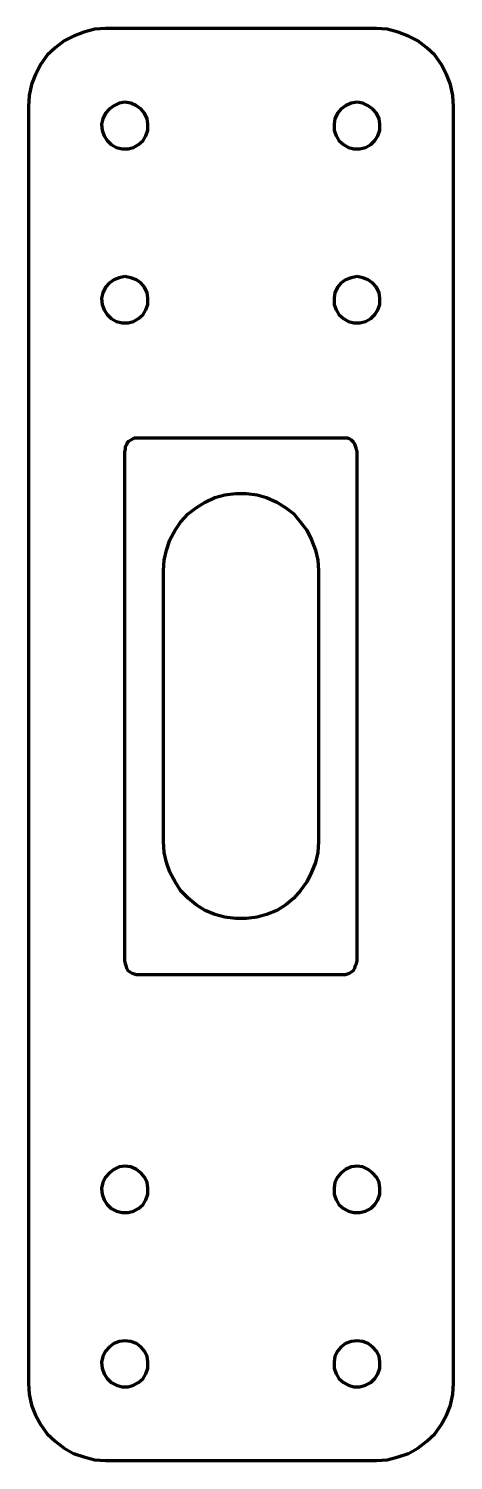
# Model space of a CAD drawing. Header units: millimetres. Extents: x 7 to 117, y -385 to -15.
import ezdxf

# ---------------------------------------------------------------- set-up
doc = ezdxf.new("R2010")
doc.units = ezdxf.units.MM
doc.header["$MEASUREMENT"] = 0
doc.layers.add('Calque 1', color=7, linetype='Continuous', lineweight=0)
doc.layers.add('Calque 2', color=7, linetype='Continuous', lineweight=0)

msp = doc.modelspace()

# ---------------------------------------------------------------- linework, layer by layer
at = {"layer": 'Calque 1', "color": 7, "lineweight": 100}
for points, knots in [([(27.45, -14.78), (27.45, -14.78), (24.63, -14.96), (24.63, -14.96), (24.63, -14.96), (21.8, -15.67), (21.8, -15.67), (21.8, -15.67), (19.15, -16.73), (19.15, -16.73), (19.15, -16.73), (16.68, -17.96), (16.68, -17.96), (16.68, -17.96), (14.39, -19.73), (14.39, -19.73), (14.39, -19.73), (12.27, -21.67), (12.27, -21.67), (12.27, -21.67), (10.68, -23.96), (10.68, -23.96), (10.68, -23.96), (9.27, -26.61), (9.27, -26.61), (9.27, -26.61), (8.21, -29.26), (8.21, -29.26), (8.21, -29.26), (7.68, -32.09), (7.68, -32.09), (7.68, -32.09), (7.5, -34.91), (7.5, -34.91)], [0, 0, 0, 0, 1, 1, 1, 2, 2, 2, 3, 3, 3, 4, 4, 4, 5, 5, 5, 6, 6, 6, 7, 7, 7, 8, 8, 8, 9, 9, 9, 10, 10, 10, 11, 11, 11, 11]), ([(117.5, -34.91), (117.5, -34.91), (117.32, -32.09), (117.32, -32.09), (117.32, -32.09), (116.79, -29.26), (116.79, -29.26), (116.79, -29.26), (115.73, -26.61), (115.73, -26.61), (115.73, -26.61), (114.32, -23.96), (114.32, -23.96), (114.32, -23.96), (112.73, -21.67), (112.73, -21.67), (112.73, -21.67), (110.61, -19.73), (110.61, -19.73), (110.61, -19.73), (108.32, -17.96), (108.32, -17.96), (108.32, -17.96), (105.85, -16.73), (105.85, -16.73), (105.85, -16.73), (103.2, -15.67), (103.2, -15.67), (103.2, -15.67), (100.37, -14.96), (100.37, -14.96), (100.37, -14.96), (97.55, -14.78), (97.55, -14.78)], [0, 0, 0, 0, 1, 1, 1, 2, 2, 2, 3, 3, 3, 4, 4, 4, 5, 5, 5, 6, 6, 6, 7, 7, 7, 8, 8, 8, 9, 9, 9, 10, 10, 10, 11, 11, 11, 11]), ([(32.4, -33.85), (32.4, -33.85), (33.98, -34.03), (33.98, -34.03), (33.98, -34.03), (35.4, -34.73), (35.4, -34.73), (35.4, -34.73), (36.63, -35.62), (36.63, -35.62), (36.63, -35.62), (37.52, -36.68), (37.52, -36.68), (37.52, -36.68), (38.22, -38.09), (38.22, -38.09), (38.22, -38.09), (38.4, -39.5), (38.4, -39.5), (38.4, -39.5), (38.4, -41.09), (38.4, -41.09), (38.4, -41.09), (37.87, -42.5), (37.87, -42.5), (37.87, -42.5), (37.16, -43.74), (37.16, -43.74), (37.16, -43.74), (35.93, -44.8), (35.93, -44.8), (35.93, -44.8), (34.69, -45.51), (34.69, -45.51), (34.69, -45.51), (33.28, -45.86), (33.28, -45.86), (33.28, -45.86), (31.69, -45.86), (31.69, -45.86), (31.69, -45.86), (30.28, -45.51), (30.28, -45.51), (30.28, -45.51), (28.86, -44.8), (28.86, -44.8), (28.86, -44.8), (27.8, -43.74), (27.8, -43.74), (27.8, -43.74), (27.1, -42.5), (27.1, -42.5), (27.1, -42.5), (26.57, -41.09), (26.57, -41.09), (26.57, -41.09), (26.39, -39.5), (26.39, -39.5), (26.39, -39.5), (26.75, -38.09), (26.75, -38.09), (26.75, -38.09), (27.45, -36.68), (27.45, -36.68), (27.45, -36.68), (28.33, -35.62), (28.33, -35.62), (28.33, -35.62), (29.57, -34.73), (29.57, -34.73), (29.57, -34.73), (30.98, -34.03), (30.98, -34.03), (30.98, -34.03), (32.4, -33.85), (32.4, -33.85)], [0, 0, 0, 0, 1, 1, 1, 2, 2, 2, 3, 3, 3, 4, 4, 4, 5, 5, 5, 6, 6, 6, 7, 7, 7, 8, 8, 8, 9, 9, 9, 10, 10, 10, 11, 11, 11, 12, 12, 12, 13, 13, 13, 14, 14, 14, 15, 15, 15, 16, 16, 16, 17, 17, 17, 18, 18, 18, 19, 19, 19, 20, 20, 20, 21, 21, 21, 22, 22, 22, 23, 23, 23, 24, 24, 24, 25, 25, 25, 25]), ([(92.6, -33.85), (92.6, -33.85), (94.02, -34.03), (94.02, -34.03), (94.02, -34.03), (95.43, -34.73), (95.43, -34.73), (95.43, -34.73), (96.67, -35.62), (96.67, -35.62), (96.67, -35.62), (97.55, -36.68), (97.55, -36.68), (97.55, -36.68), (98.25, -38.09), (98.25, -38.09), (98.25, -38.09), (98.43, -39.5), (98.43, -39.5), (98.43, -39.5), (98.43, -41.09), (98.43, -41.09), (98.43, -41.09), (97.9, -42.5), (97.9, -42.5), (97.9, -42.5), (97.2, -43.74), (97.2, -43.74), (97.2, -43.74), (96.14, -44.8), (96.14, -44.8), (96.14, -44.8), (94.72, -45.51), (94.72, -45.51), (94.72, -45.51), (93.31, -45.86), (93.31, -45.86), (93.31, -45.86), (91.72, -45.86), (91.72, -45.86), (91.72, -45.86), (90.31, -45.51), (90.31, -45.51), (90.31, -45.51), (89.07, -44.8), (89.07, -44.8), (89.07, -44.8), (87.84, -43.74), (87.84, -43.74), (87.84, -43.74), (87.13, -42.5), (87.13, -42.5), (87.13, -42.5), (86.6, -41.09), (86.6, -41.09), (86.6, -41.09), (86.6, -39.5), (86.6, -39.5), (86.6, -39.5), (86.78, -38.09), (86.78, -38.09), (86.78, -38.09), (87.48, -36.68), (87.48, -36.68), (87.48, -36.68), (88.37, -35.62), (88.37, -35.62), (88.37, -35.62), (89.6, -34.73), (89.6, -34.73), (89.6, -34.73), (91.02, -34.03), (91.02, -34.03), (91.02, -34.03), (92.6, -33.85), (92.6, -33.85)], [0, 0, 0, 0, 1, 1, 1, 2, 2, 2, 3, 3, 3, 4, 4, 4, 5, 5, 5, 6, 6, 6, 7, 7, 7, 8, 8, 8, 9, 9, 9, 10, 10, 10, 11, 11, 11, 12, 12, 12, 13, 13, 13, 14, 14, 14, 15, 15, 15, 16, 16, 16, 17, 17, 17, 18, 18, 18, 19, 19, 19, 20, 20, 20, 21, 21, 21, 22, 22, 22, 23, 23, 23, 24, 24, 24, 25, 25, 25, 25]), ([(32.4, -78.88), (32.4, -78.88), (33.98, -79.23), (33.98, -79.23), (33.98, -79.23), (35.4, -79.76), (35.4, -79.76), (35.4, -79.76), (36.63, -80.64), (36.63, -80.64), (36.63, -80.64), (37.52, -81.7), (37.52, -81.7), (37.52, -81.7), (38.22, -83.11), (38.22, -83.11), (38.22, -83.11), (38.4, -84.53), (38.4, -84.53), (38.4, -84.53), (38.4, -86.12), (38.4, -86.12), (38.4, -86.12), (37.87, -87.53), (37.87, -87.53), (37.87, -87.53), (37.16, -88.76), (37.16, -88.76), (37.16, -88.76), (35.93, -89.82), (35.93, -89.82), (35.93, -89.82), (34.69, -90.53), (34.69, -90.53), (34.69, -90.53), (33.28, -90.88), (33.28, -90.88), (33.28, -90.88), (31.69, -90.88), (31.69, -90.88), (31.69, -90.88), (30.28, -90.53), (30.28, -90.53), (30.28, -90.53), (28.86, -89.82), (28.86, -89.82), (28.86, -89.82), (27.8, -88.76), (27.8, -88.76), (27.8, -88.76), (27.1, -87.53), (27.1, -87.53), (27.1, -87.53), (26.57, -86.12), (26.57, -86.12), (26.57, -86.12), (26.39, -84.53), (26.39, -84.53), (26.39, -84.53), (26.75, -83.11), (26.75, -83.11), (26.75, -83.11), (27.45, -81.7), (27.45, -81.7), (27.45, -81.7), (28.33, -80.64), (28.33, -80.64), (28.33, -80.64), (29.57, -79.76), (29.57, -79.76), (29.57, -79.76), (30.98, -79.23), (30.98, -79.23), (30.98, -79.23), (32.4, -78.88), (32.4, -78.88)], [0, 0, 0, 0, 1, 1, 1, 2, 2, 2, 3, 3, 3, 4, 4, 4, 5, 5, 5, 6, 6, 6, 7, 7, 7, 8, 8, 8, 9, 9, 9, 10, 10, 10, 11, 11, 11, 12, 12, 12, 13, 13, 13, 14, 14, 14, 15, 15, 15, 16, 16, 16, 17, 17, 17, 18, 18, 18, 19, 19, 19, 20, 20, 20, 21, 21, 21, 22, 22, 22, 23, 23, 23, 24, 24, 24, 25, 25, 25, 25]), ([(92.6, -78.88), (92.6, -78.88), (94.02, -79.23), (94.02, -79.23), (94.02, -79.23), (95.43, -79.76), (95.43, -79.76), (95.43, -79.76), (96.67, -80.64), (96.67, -80.64), (96.67, -80.64), (97.55, -81.7), (97.55, -81.7), (97.55, -81.7), (98.25, -83.11), (98.25, -83.11), (98.25, -83.11), (98.43, -84.53), (98.43, -84.53), (98.43, -84.53), (98.43, -86.12), (98.43, -86.12), (98.43, -86.12), (97.9, -87.53), (97.9, -87.53), (97.9, -87.53), (97.2, -88.76), (97.2, -88.76), (97.2, -88.76), (96.14, -89.82), (96.14, -89.82), (96.14, -89.82), (94.72, -90.53), (94.72, -90.53), (94.72, -90.53), (93.31, -90.88), (93.31, -90.88), (93.31, -90.88), (91.72, -90.88), (91.72, -90.88), (91.72, -90.88), (90.31, -90.53), (90.31, -90.53), (90.31, -90.53), (89.07, -89.82), (89.07, -89.82), (89.07, -89.82), (87.84, -88.76), (87.84, -88.76), (87.84, -88.76), (87.13, -87.53), (87.13, -87.53), (87.13, -87.53), (86.6, -86.12), (86.6, -86.12), (86.6, -86.12), (86.6, -84.53), (86.6, -84.53), (86.6, -84.53), (86.78, -83.11), (86.78, -83.11), (86.78, -83.11), (87.48, -81.7), (87.48, -81.7), (87.48, -81.7), (88.37, -80.64), (88.37, -80.64), (88.37, -80.64), (89.6, -79.76), (89.6, -79.76), (89.6, -79.76), (91.02, -79.23), (91.02, -79.23), (91.02, -79.23), (92.6, -78.88), (92.6, -78.88)], [0, 0, 0, 0, 1, 1, 1, 2, 2, 2, 3, 3, 3, 4, 4, 4, 5, 5, 5, 6, 6, 6, 7, 7, 7, 8, 8, 8, 9, 9, 9, 10, 10, 10, 11, 11, 11, 12, 12, 12, 13, 13, 13, 14, 14, 14, 15, 15, 15, 16, 16, 16, 17, 17, 17, 18, 18, 18, 19, 19, 19, 20, 20, 20, 21, 21, 21, 22, 22, 22, 23, 23, 23, 24, 24, 24, 25, 25, 25, 25]), ([(42.46, -154.98), (42.46, -154.98), (42.64, -152.33), (42.64, -152.33), (42.64, -152.33), (43.17, -149.68), (43.17, -149.68), (43.17, -149.68), (44.05, -147.03), (44.05, -147.03), (44.05, -147.03), (45.46, -144.56), (45.46, -144.56), (45.46, -144.56), (46.87, -142.44), (46.87, -142.44), (46.87, -142.44), (48.82, -140.32), (48.82, -140.32), (48.82, -140.32), (50.93, -138.73), (50.93, -138.73), (50.93, -138.73), (53.23, -137.32), (53.23, -137.32), (53.23, -137.32), (55.7, -136.08), (55.7, -136.08), (55.7, -136.08), (58.35, -135.38), (58.35, -135.38), (58.35, -135.38), (61.18, -135.02), (61.18, -135.02), (61.18, -135.02), (63.82, -135.02), (63.82, -135.02), (63.82, -135.02), (66.65, -135.38), (66.65, -135.38), (66.65, -135.38), (69.12, -136.08), (69.12, -136.08), (69.12, -136.08), (71.77, -137.32), (71.77, -137.32), (71.77, -137.32), (74.07, -138.73), (74.07, -138.73), (74.07, -138.73), (76.18, -140.32), (76.18, -140.32), (76.18, -140.32), (77.95, -142.44), (77.95, -142.44), (77.95, -142.44), (79.54, -144.56), (79.54, -144.56), (79.54, -144.56), (80.77, -147.03), (80.77, -147.03), (80.77, -147.03), (81.83, -149.68), (81.83, -149.68), (81.83, -149.68), (82.36, -152.33), (82.36, -152.33), (82.36, -152.33), (82.54, -154.98), (82.54, -154.98)], [0, 0, 0, 0, 1, 1, 1, 2, 2, 2, 3, 3, 3, 4, 4, 4, 5, 5, 5, 6, 6, 6, 7, 7, 7, 8, 8, 8, 9, 9, 9, 10, 10, 10, 11, 11, 11, 12, 12, 12, 13, 13, 13, 14, 14, 14, 15, 15, 15, 16, 16, 16, 17, 17, 17, 18, 18, 18, 19, 19, 19, 20, 20, 20, 21, 21, 21, 22, 22, 22, 23, 23, 23, 23]), ([(82.54, -225.07), (82.54, -225.07), (82.36, -227.9), (82.36, -227.9), (82.36, -227.9), (81.83, -230.55), (81.83, -230.55), (81.83, -230.55), (80.77, -233.02), (80.77, -233.02), (80.77, -233.02), (79.54, -235.49), (79.54, -235.49), (79.54, -235.49), (77.95, -237.78), (77.95, -237.78), (77.95, -237.78), (76.18, -239.73), (76.18, -239.73), (76.18, -239.73), (74.07, -241.49), (74.07, -241.49), (74.07, -241.49), (71.77, -242.91), (71.77, -242.91), (71.77, -242.91), (69.12, -243.96), (69.12, -243.96), (69.12, -243.96), (66.65, -244.67), (66.65, -244.67), (66.65, -244.67), (63.82, -245.02), (63.82, -245.02), (63.82, -245.02), (61.18, -245.02), (61.18, -245.02), (61.18, -245.02), (58.35, -244.67), (58.35, -244.67), (58.35, -244.67), (55.7, -243.96), (55.7, -243.96), (55.7, -243.96), (53.23, -242.91), (53.23, -242.91), (53.23, -242.91), (50.93, -241.49), (50.93, -241.49), (50.93, -241.49), (48.82, -239.73), (48.82, -239.73), (48.82, -239.73), (46.87, -237.78), (46.87, -237.78), (46.87, -237.78), (45.46, -235.49), (45.46, -235.49), (45.46, -235.49), (44.05, -233.02), (44.05, -233.02), (44.05, -233.02), (43.17, -230.55), (43.17, -230.55), (43.17, -230.55), (42.64, -227.9), (42.64, -227.9), (42.64, -227.9), (42.46, -225.07), (42.46, -225.07)], [0, 0, 0, 0, 1, 1, 1, 2, 2, 2, 3, 3, 3, 4, 4, 4, 5, 5, 5, 6, 6, 6, 7, 7, 7, 8, 8, 8, 9, 9, 9, 10, 10, 10, 11, 11, 11, 12, 12, 12, 13, 13, 13, 14, 14, 14, 15, 15, 15, 16, 16, 16, 17, 17, 17, 18, 18, 18, 19, 19, 19, 20, 20, 20, 21, 21, 21, 22, 22, 22, 23, 23, 23, 23]), ([(32.4, -309.12), (32.4, -309.12), (33.98, -309.29), (33.98, -309.29), (33.98, -309.29), (35.4, -310), (35.4, -310), (35.4, -310), (36.63, -310.88), (36.63, -310.88), (36.63, -310.88), (37.52, -311.94), (37.52, -311.94), (37.52, -311.94), (38.22, -313.35), (38.22, -313.35), (38.22, -313.35), (38.4, -314.77), (38.4, -314.77), (38.4, -314.77), (38.4, -316.36), (38.4, -316.36), (38.4, -316.36), (37.87, -317.77), (37.87, -317.77), (37.87, -317.77), (37.16, -319), (37.16, -319), (37.16, -319), (35.93, -320.06), (35.93, -320.06), (35.93, -320.06), (34.69, -320.77), (34.69, -320.77), (34.69, -320.77), (33.28, -321.12), (33.28, -321.12), (33.28, -321.12), (31.69, -321.12), (31.69, -321.12), (31.69, -321.12), (30.28, -320.77), (30.28, -320.77), (30.28, -320.77), (28.86, -320.06), (28.86, -320.06), (28.86, -320.06), (27.8, -319), (27.8, -319), (27.8, -319), (27.1, -317.77), (27.1, -317.77), (27.1, -317.77), (26.57, -316.36), (26.57, -316.36), (26.57, -316.36), (26.39, -314.77), (26.39, -314.77), (26.39, -314.77), (26.75, -313.35), (26.75, -313.35), (26.75, -313.35), (27.45, -311.94), (27.45, -311.94), (27.45, -311.94), (28.33, -310.88), (28.33, -310.88), (28.33, -310.88), (29.57, -310), (29.57, -310), (29.57, -310), (30.98, -309.29), (30.98, -309.29), (30.98, -309.29), (32.4, -309.12), (32.4, -309.12)], [0, 0, 0, 0, 1, 1, 1, 2, 2, 2, 3, 3, 3, 4, 4, 4, 5, 5, 5, 6, 6, 6, 7, 7, 7, 8, 8, 8, 9, 9, 9, 10, 10, 10, 11, 11, 11, 12, 12, 12, 13, 13, 13, 14, 14, 14, 15, 15, 15, 16, 16, 16, 17, 17, 17, 18, 18, 18, 19, 19, 19, 20, 20, 20, 21, 21, 21, 22, 22, 22, 23, 23, 23, 24, 24, 24, 25, 25, 25, 25]), ([(92.6, -309.12), (92.6, -309.12), (94.02, -309.29), (94.02, -309.29), (94.02, -309.29), (95.43, -310), (95.43, -310), (95.43, -310), (96.67, -310.88), (96.67, -310.88), (96.67, -310.88), (97.55, -311.94), (97.55, -311.94), (97.55, -311.94), (98.25, -313.35), (98.25, -313.35), (98.25, -313.35), (98.43, -314.77), (98.43, -314.77), (98.43, -314.77), (98.43, -316.36), (98.43, -316.36), (98.43, -316.36), (97.9, -317.77), (97.9, -317.77), (97.9, -317.77), (97.2, -319), (97.2, -319), (97.2, -319), (96.14, -320.06), (96.14, -320.06), (96.14, -320.06), (94.72, -320.77), (94.72, -320.77), (94.72, -320.77), (93.31, -321.12), (93.31, -321.12), (93.31, -321.12), (91.72, -321.12), (91.72, -321.12), (91.72, -321.12), (90.31, -320.77), (90.31, -320.77), (90.31, -320.77), (89.07, -320.06), (89.07, -320.06), (89.07, -320.06), (87.84, -319), (87.84, -319), (87.84, -319), (87.13, -317.77), (87.13, -317.77), (87.13, -317.77), (86.6, -316.36), (86.6, -316.36), (86.6, -316.36), (86.6, -314.77), (86.6, -314.77), (86.6, -314.77), (86.78, -313.35), (86.78, -313.35), (86.78, -313.35), (87.48, -311.94), (87.48, -311.94), (87.48, -311.94), (88.37, -310.88), (88.37, -310.88), (88.37, -310.88), (89.6, -310), (89.6, -310), (89.6, -310), (91.02, -309.29), (91.02, -309.29), (91.02, -309.29), (92.6, -309.12), (92.6, -309.12)], [0, 0, 0, 0, 1, 1, 1, 2, 2, 2, 3, 3, 3, 4, 4, 4, 5, 5, 5, 6, 6, 6, 7, 7, 7, 8, 8, 8, 9, 9, 9, 10, 10, 10, 11, 11, 11, 12, 12, 12, 13, 13, 13, 14, 14, 14, 15, 15, 15, 16, 16, 16, 17, 17, 17, 18, 18, 18, 19, 19, 19, 20, 20, 20, 21, 21, 21, 22, 22, 22, 23, 23, 23, 24, 24, 24, 25, 25, 25, 25]), ([(32.4, -354.32), (32.4, -354.32), (33.98, -354.49), (33.98, -354.49), (33.98, -354.49), (35.4, -355.02), (35.4, -355.02), (35.4, -355.02), (36.63, -355.91), (36.63, -355.91), (36.63, -355.91), (37.52, -356.97), (37.52, -356.97), (37.52, -356.97), (38.22, -358.38), (38.22, -358.38), (38.22, -358.38), (38.4, -359.79), (38.4, -359.79), (38.4, -359.79), (38.4, -361.38), (38.4, -361.38), (38.4, -361.38), (37.87, -362.79), (37.87, -362.79), (37.87, -362.79), (37.16, -364.03), (37.16, -364.03), (37.16, -364.03), (35.93, -365.09), (35.93, -365.09), (35.93, -365.09), (34.69, -365.79), (34.69, -365.79), (34.69, -365.79), (33.28, -366.15), (33.28, -366.15), (33.28, -366.15), (31.69, -366.15), (31.69, -366.15), (31.69, -366.15), (30.28, -365.79), (30.28, -365.79), (30.28, -365.79), (28.86, -365.09), (28.86, -365.09), (28.86, -365.09), (27.8, -364.03), (27.8, -364.03), (27.8, -364.03), (27.1, -362.79), (27.1, -362.79), (27.1, -362.79), (26.57, -361.38), (26.57, -361.38), (26.57, -361.38), (26.39, -359.79), (26.39, -359.79), (26.39, -359.79), (26.75, -358.38), (26.75, -358.38), (26.75, -358.38), (27.45, -356.97), (27.45, -356.97), (27.45, -356.97), (28.33, -355.91), (28.33, -355.91), (28.33, -355.91), (29.57, -355.02), (29.57, -355.02), (29.57, -355.02), (30.98, -354.49), (30.98, -354.49), (30.98, -354.49), (32.4, -354.32), (32.4, -354.32)], [0, 0, 0, 0, 1, 1, 1, 2, 2, 2, 3, 3, 3, 4, 4, 4, 5, 5, 5, 6, 6, 6, 7, 7, 7, 8, 8, 8, 9, 9, 9, 10, 10, 10, 11, 11, 11, 12, 12, 12, 13, 13, 13, 14, 14, 14, 15, 15, 15, 16, 16, 16, 17, 17, 17, 18, 18, 18, 19, 19, 19, 20, 20, 20, 21, 21, 21, 22, 22, 22, 23, 23, 23, 24, 24, 24, 25, 25, 25, 25]), ([(92.6, -354.32), (92.6, -354.32), (94.02, -354.49), (94.02, -354.49), (94.02, -354.49), (95.43, -355.02), (95.43, -355.02), (95.43, -355.02), (96.67, -355.91), (96.67, -355.91), (96.67, -355.91), (97.55, -356.97), (97.55, -356.97), (97.55, -356.97), (98.25, -358.38), (98.25, -358.38), (98.25, -358.38), (98.43, -359.79), (98.43, -359.79), (98.43, -359.79), (98.43, -361.38), (98.43, -361.38), (98.43, -361.38), (97.9, -362.79), (97.9, -362.79), (97.9, -362.79), (97.2, -364.03), (97.2, -364.03), (97.2, -364.03), (96.14, -365.09), (96.14, -365.09), (96.14, -365.09), (94.72, -365.79), (94.72, -365.79), (94.72, -365.79), (93.31, -366.15), (93.31, -366.15), (93.31, -366.15), (91.72, -366.15), (91.72, -366.15), (91.72, -366.15), (90.31, -365.79), (90.31, -365.79), (90.31, -365.79), (89.07, -365.09), (89.07, -365.09), (89.07, -365.09), (87.84, -364.03), (87.84, -364.03), (87.84, -364.03), (87.13, -362.79), (87.13, -362.79), (87.13, -362.79), (86.6, -361.38), (86.6, -361.38), (86.6, -361.38), (86.6, -359.79), (86.6, -359.79), (86.6, -359.79), (86.78, -358.38), (86.78, -358.38), (86.78, -358.38), (87.48, -356.97), (87.48, -356.97), (87.48, -356.97), (88.37, -355.91), (88.37, -355.91), (88.37, -355.91), (89.6, -355.02), (89.6, -355.02), (89.6, -355.02), (91.02, -354.49), (91.02, -354.49), (91.02, -354.49), (92.6, -354.32), (92.6, -354.32)], [0, 0, 0, 0, 1, 1, 1, 2, 2, 2, 3, 3, 3, 4, 4, 4, 5, 5, 5, 6, 6, 6, 7, 7, 7, 8, 8, 8, 9, 9, 9, 10, 10, 10, 11, 11, 11, 12, 12, 12, 13, 13, 13, 14, 14, 14, 15, 15, 15, 16, 16, 16, 17, 17, 17, 18, 18, 18, 19, 19, 19, 20, 20, 20, 21, 21, 21, 22, 22, 22, 23, 23, 23, 24, 24, 24, 25, 25, 25, 25]), ([(7.5, -365.27), (7.5, -365.27), (7.68, -368.09), (7.68, -368.09), (7.68, -368.09), (8.21, -370.92), (8.21, -370.92), (8.21, -370.92), (9.27, -373.56), (9.27, -373.56), (9.27, -373.56), (10.68, -376.04), (10.68, -376.04), (10.68, -376.04), (12.27, -378.33), (12.27, -378.33), (12.27, -378.33), (14.39, -380.27), (14.39, -380.27), (14.39, -380.27), (16.68, -382.04), (16.68, -382.04), (16.68, -382.04), (19.15, -383.45), (19.15, -383.45), (19.15, -383.45), (21.8, -384.33), (21.8, -384.33), (21.8, -384.33), (24.63, -385.04), (24.63, -385.04), (24.63, -385.04), (27.45, -385.22), (27.45, -385.22)], [0, 0, 0, 0, 1, 1, 1, 2, 2, 2, 3, 3, 3, 4, 4, 4, 5, 5, 5, 6, 6, 6, 7, 7, 7, 8, 8, 8, 9, 9, 9, 10, 10, 10, 11, 11, 11, 11]), ([(97.55, -385.22), (97.55, -385.22), (100.37, -385.04), (100.37, -385.04), (100.37, -385.04), (103.2, -384.33), (103.2, -384.33), (103.2, -384.33), (105.85, -383.45), (105.85, -383.45), (105.85, -383.45), (108.32, -382.04), (108.32, -382.04), (108.32, -382.04), (110.61, -380.27), (110.61, -380.27), (110.61, -380.27), (112.73, -378.33), (112.73, -378.33), (112.73, -378.33), (114.32, -376.04), (114.32, -376.04), (114.32, -376.04), (115.73, -373.56), (115.73, -373.56), (115.73, -373.56), (116.79, -370.92), (116.79, -370.92), (116.79, -370.92), (117.32, -368.09), (117.32, -368.09), (117.32, -368.09), (117.5, -365.27), (117.5, -365.27)], [0, 0, 0, 0, 1, 1, 1, 2, 2, 2, 3, 3, 3, 4, 4, 4, 5, 5, 5, 6, 6, 6, 7, 7, 7, 8, 8, 8, 9, 9, 9, 10, 10, 10, 11, 11, 11, 11])]:
    msp.add_open_spline(points, degree=3, knots=knots, dxfattribs=at)
for points in [[(97.55, -14.78), (97.55, -14.78), (27.45, -14.78), (27.45, -14.78)], [(7.5, -34.91), (7.5, -34.91), (7.5, -365.27), (7.5, -365.27)], [(117.5, -365.27), (117.5, -365.27), (117.5, -34.91), (117.5, -34.91)], [(42.46, -225.07), (42.46, -225.07), (42.46, -154.98), (42.46, -154.98)], [(82.54, -154.98), (82.54, -154.98), (82.54, -225.07), (82.54, -225.07)], [(27.45, -385.22), (27.45, -385.22), (97.55, -385.22), (97.55, -385.22)]]:
    msp.add_open_spline(points, degree=3, dxfattribs=at)
at = {"layer": 'Calque 2', "color": 12, "lineweight": 100}
for p, q in [((89.54, -120.72), (35.34, -120.72)), ((32.34, -124.25), (32.34, -255.97)), ((92.55, -255.97), (92.55, -124.25)), ((35.34, -259.5), (89.54, -259.5))]:
    msp.add_line(p, q, dxfattribs=at)
for points in [[(35.34, -120.72), (34.81, -120.72), (34.46, -120.9), (33.93, -121.25), (33.4, -121.61), (33.04, -121.96), (32.87, -122.49), (32.51, -123.02), (32.51, -123.55), (32.34, -124.25)], [(92.55, -124.25), (92.37, -123.55), (92.19, -122.84), (92.02, -122.31), (91.66, -121.78), (91.13, -121.25), (90.6, -120.9), (90.07, -120.72), (89.54, -120.72)], [(32.34, -255.97), (32.51, -256.68), (32.69, -257.21), (32.87, -257.91), (33.22, -258.44), (33.75, -258.8), (34.28, -259.15), (34.81, -259.33), (35.34, -259.5)], [(89.54, -259.5), (90.07, -259.33), (90.6, -259.15), (91.13, -258.8), (91.66, -258.44), (92.02, -257.91), (92.19, -257.21), (92.37, -256.68), (92.55, -255.97)]]:
    msp.add_lwpolyline(points, dxfattribs=at)

doc.saveas('drawing.dxf')
